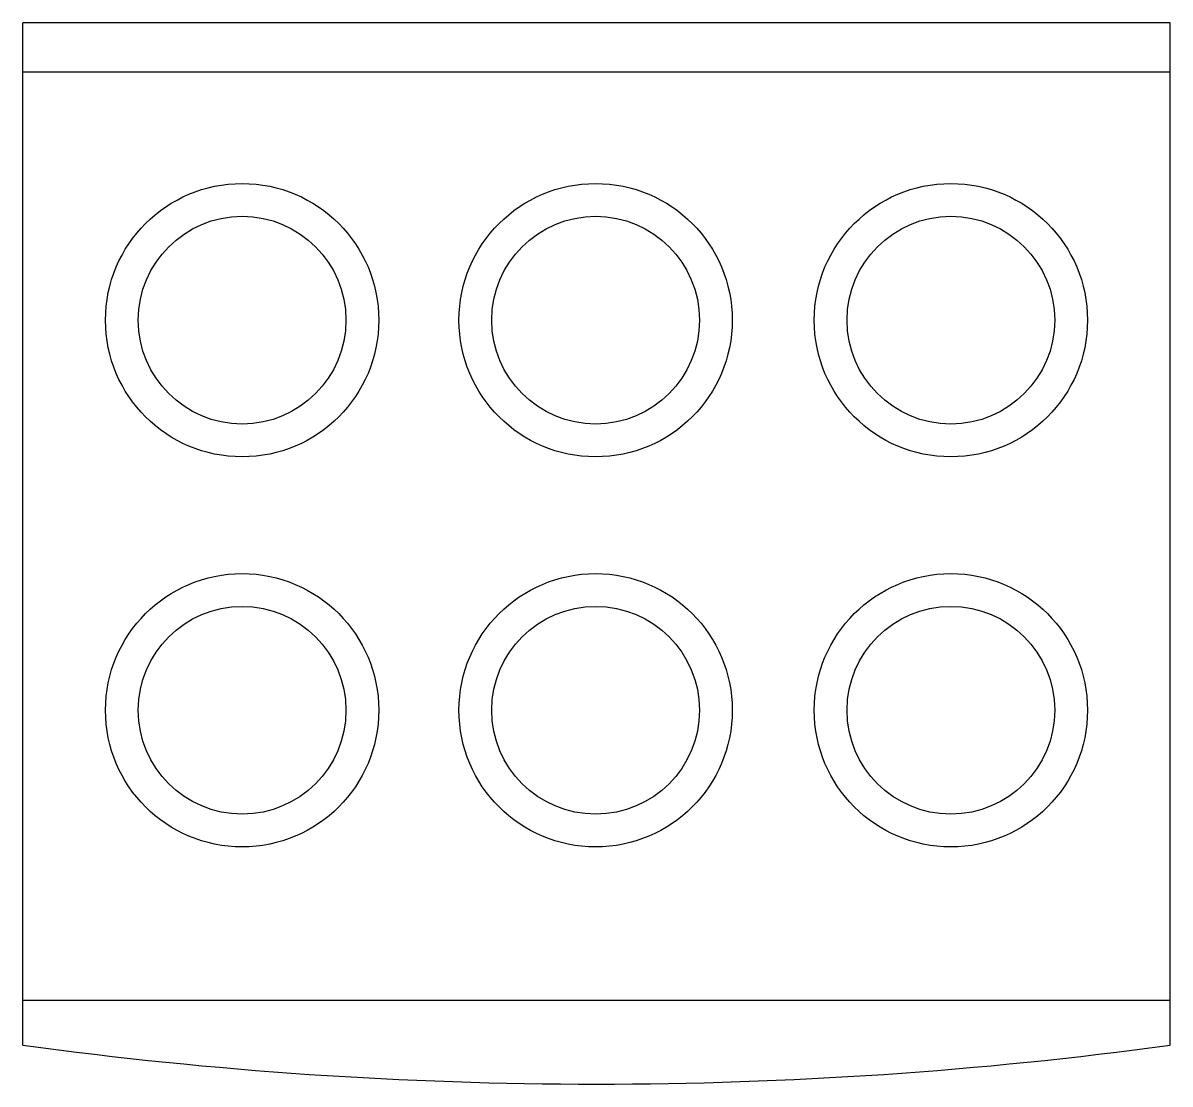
# Model space of a CAD drawing. Extents: x 59.974 to 60.674, y 48.316 to 48.964.
import ezdxf

# ---------------------------------------------------------------- set-up
doc = ezdxf.new("R2010")
doc.units = 0
doc.layers.get('0').update_dxf_attribs({"linetype": 'CONTINUOUS'})

msp = doc.modelspace()

# ---------------------------------------------------------------- linework, layer by layer
at = {"color": 0}
for p, q in [((59.97423, 48.34016), (59.97423, 48.96378)), ((60.67423, 48.96378), (59.97423, 48.96378)), ((60.67423, 48.34016), (60.67423, 48.96378)), ((60.67423, 48.93378), (59.97423, 48.93378)), ((60.67423, 48.36733), (59.97423, 48.36733))]:
    msp.add_line(p, q, dxfattribs=at)
for centre, radius in [((60.10799, 48.78246), 0.08337), ((60.32369, 48.78246), 0.08337), ((60.54047, 48.78246), 0.08337), ((60.10799, 48.78246), 0.06337), ((60.32369, 48.78246), 0.06337), ((60.54047, 48.78246), 0.06337), ((60.10799, 48.54449), 0.08337), ((60.32369, 48.54449), 0.08337), ((60.54047, 48.54449), 0.08337), ((60.10799, 48.54449), 0.06337), ((60.32369, 48.54449), 0.06337), ((60.54047, 48.54449), 0.06337)]:
    msp.add_circle(centre, radius, dxfattribs=at)
msp.add_arc((60.32423, 50.91263), 2.59617, 262.25213, 277.74787, dxfattribs=at)

doc.saveas('drawing.dxf')
